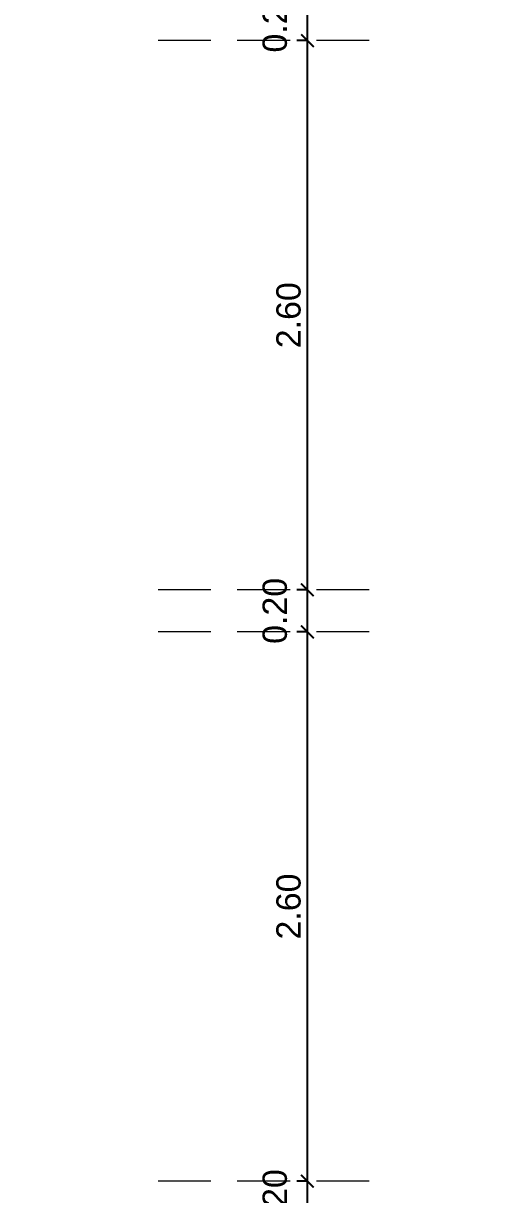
# Model space of a CAD drawing. Header units: feet. Extents: x -417 to 46, y -646 to -218.
# Drawn here: x -96.04 to -93.82, y -606.92 to -601.37 of the extents above; entities that cross this region are included whole.
import ezdxf

# ---------------------------------------------------------------- set-up
doc = ezdxf.new("R2010")
doc.units = ezdxf.units.FT
doc.header["$MEASUREMENT"] = 0
doc.linetypes.add('HIDDEN', pattern=[0.375, 0.25, -0.125])
doc.layers.add('DIM', color=10, linetype='Continuous')
for name, color, linetype, lineweight in [('DIM-COTAS', 1, 'Continuous', 5), ('TXT', 2, 'Continuous', 9), ('VUELOS', 8, 'HIDDEN', 0)]:
    doc.layers.add(name, color=color, linetype=linetype, lineweight=lineweight)
doc.styles.add('ads', font='trebuc.ttf', dxfattribs={"height": 0.14})
doc.styles.get("Standard").update_dxf_attribs({"font": 'arial.ttf', "height": 0.115})
doc.dimstyles.new('KEILY', dxfattribs={"dimtxt": 0.115, "dimasz": 0.06, "dimexe": 0.05, "dimexo": 0.2, "dimgap": 0.03, "dimtad": 1, "dimzin": 1, "dimdsep": 46, "dimtxsty": 'Standard', "dimblk": 'ARCHTICK', "dimcen": 2.5, "dimdle": 0.03, "dimclrd": 256, "dimclre": 256, "dimclrt": 7, "dimadec": 0, "dimazin": 0, "dimtfac": 1, "dimtmove": 2, "dimatfit": 3, "dimfxl": 0.2, "dimfxlon": 1, "dimtolj": 1, "dimtzin": 1, "dimarcsym": 0})

# ---------------------------------------------------------------- blocks, each defined once
blk = doc.blocks.new('_ArchTick')
at = {"layer": 'DIM-COTAS', "color": 0, "const_width": 0.15}
blk.add_lwpolyline([(-0.5, -0.5), (0.5, 0.5)], dxfattribs=at)
blk = doc.blocks.new('*D3121')
at = {"layer": 'Defpoints', "color": 0, "transparency": 16777216}
for p in [(-94.6954, -606.8551), (-94.5846, -606.8551), (-94.6954, -607.0551)]:
    blk.add_point(p, dxfattribs=at)
at = {"layer": 'DIM', "lineweight": -2, "transparency": 16777216}
for p, q in [((-94.6954, -607.0851), (-94.6954, -606.8251)), ((-94.6954, -606.8551), (-94.7454, -606.8551)), ((-94.6954, -607.0551), (-94.7454, -607.0551))]:
    blk.add_line(p, q, dxfattribs=at)
at = {"layer": 'DIM', "lineweight": -2, "transparency": 16777216, "xscale": 0.06, "yscale": 0.06, "zscale": 0.06}
for p, rotation in [((-94.6954, -606.8551), 90), ((-94.6954, -607.0551), 270)]:
    blk.add_blockref('_ArchTick', p, dxfattribs=dict(at, rotation=rotation))
at = {"layer": 'DIM', "color": 7, "transparency": 16777216, "insert": (-94.8491, -606.9551), "char_height": 0.115, "attachment_point": 5, "rotation": 90}
blk.add_mtext('\\A1;0.20', dxfattribs=at)
blk = doc.blocks.new('*D3122')
at = {"layer": 'Defpoints', "color": 0, "transparency": 16777216}
for p in [(-94.6954, -604.2551), (-94.6954, -604.2551), (-94.5846, -606.8551)]:
    blk.add_point(p, dxfattribs=at)
at = {"layer": 'DIM', "lineweight": -2, "transparency": 16777216}
for p, q in [((-94.6954, -606.8851), (-94.6954, -604.2251)), ((-94.6954, -604.2551), (-94.7454, -604.2551)), ((-94.6954, -606.8551), (-94.7454, -606.8551))]:
    blk.add_line(p, q, dxfattribs=at)
at = {"layer": 'DIM', "lineweight": -2, "transparency": 16777216, "xscale": 0.06, "yscale": 0.06, "zscale": 0.06}
for p, rotation in [((-94.6954, -604.2551), 90), ((-94.6954, -606.8551), 270)]:
    blk.add_blockref('_ArchTick', p, dxfattribs=dict(at, rotation=rotation))
at = {"layer": 'DIM', "color": 7, "transparency": 16777216, "insert": (-94.7841, -605.5551), "char_height": 0.115, "attachment_point": 5, "rotation": 90}
blk.add_mtext('\\A1;2.60', dxfattribs=at)
blk = doc.blocks.new('*D3123')
at = {"layer": 'Defpoints', "color": 0, "transparency": 16777216}
for p in [(-94.6954, -604.0551), (-94.6054, -604.0551), (-94.6954, -604.2551)]:
    blk.add_point(p, dxfattribs=at)
at = {"layer": 'DIM', "lineweight": -2, "transparency": 16777216}
for p, q in [((-94.6954, -604.0551), (-94.7454, -604.0551)), ((-94.6954, -604.2851), (-94.6954, -604.0251)), ((-94.6954, -604.2551), (-94.7454, -604.2551))]:
    blk.add_line(p, q, dxfattribs=at)
at = {"layer": 'DIM', "lineweight": -2, "transparency": 16777216, "xscale": 0.06, "yscale": 0.06, "zscale": 0.06}
for p, rotation in [((-94.6954, -604.0551), 90), ((-94.6954, -604.2551), 270)]:
    blk.add_blockref('_ArchTick', p, dxfattribs=dict(at, rotation=rotation))
at = {"layer": 'DIM', "color": 7, "transparency": 16777216, "insert": (-94.8491, -604.1551), "char_height": 0.115, "attachment_point": 5, "rotation": 90}
blk.add_mtext('\\A1;0.20', dxfattribs=at)
blk = doc.blocks.new('*D3124')
at = {"layer": 'Defpoints', "color": 0, "transparency": 16777216}
for p in [(-94.6954, -601.4551), (-94.6954, -601.4551), (-94.6054, -604.0551)]:
    blk.add_point(p, dxfattribs=at)
at = {"layer": 'DIM', "lineweight": -2, "transparency": 16777216}
for p, q in [((-94.6954, -601.4551), (-94.7454, -601.4551)), ((-94.6954, -604.0851), (-94.6954, -601.4251)), ((-94.6954, -604.0551), (-94.7454, -604.0551))]:
    blk.add_line(p, q, dxfattribs=at)
at = {"layer": 'DIM', "lineweight": -2, "transparency": 16777216, "xscale": 0.06, "yscale": 0.06, "zscale": 0.06}
for p, rotation in [((-94.6954, -601.4551), 90), ((-94.6954, -604.0551), 270)]:
    blk.add_blockref('_ArchTick', p, dxfattribs=dict(at, rotation=rotation))
at = {"layer": 'DIM', "color": 7, "transparency": 16777216, "insert": (-94.7841, -602.7551), "char_height": 0.115, "attachment_point": 5, "rotation": 90}
blk.add_mtext('\\A1;2.60', dxfattribs=at)
blk = doc.blocks.new('*D3125')
at = {"layer": 'Defpoints', "color": 0, "transparency": 16777216}
for p in [(-94.6954, -601.2551), (-94.5611, -601.2551), (-94.6954, -601.4551)]:
    blk.add_point(p, dxfattribs=at)
at = {"layer": 'DIM', "lineweight": -2, "transparency": 16777216}
for p, q in [((-94.6954, -601.4851), (-94.6954, -601.2251)), ((-94.6954, -601.2551), (-94.7454, -601.2551)), ((-94.6954, -601.4551), (-94.7454, -601.4551))]:
    blk.add_line(p, q, dxfattribs=at)
at = {"layer": 'DIM', "lineweight": -2, "transparency": 16777216, "xscale": 0.06, "yscale": 0.06, "zscale": 0.06}
for p, rotation in [((-94.6954, -601.2551), 90), ((-94.6954, -601.4551), 270)]:
    blk.add_blockref('_ArchTick', p, dxfattribs=dict(at, rotation=rotation))
at = {"layer": 'DIM', "color": 7, "transparency": 16777216, "insert": (-94.8491, -601.3551), "char_height": 0.115, "attachment_point": 5, "rotation": 90}
blk.add_mtext('\\A1;0.20', dxfattribs=at)
blk = doc.blocks.new('*D3110')
at = {"layer": 'Defpoints', "color": 0, "transparency": 16777216}
for p in [(-98.7949, -597.8551), (-94.7454, -597.8551), (-98.5395, -609.8551)]:
    blk.add_point(p, dxfattribs=at)
at = {"layer": 'DIM', "lineweight": -2, "transparency": 16777216}
for p, q in [((-98.5949, -597.8551), (-98.8449, -597.8551)), ((-98.7949, -609.8851), (-98.7949, -597.8251)), ((-98.7395, -609.8551), (-98.8449, -609.8551))]:
    blk.add_line(p, q, dxfattribs=at)
at = {"layer": 'DIM', "lineweight": -2, "transparency": 16777216, "xscale": 0.06, "yscale": 0.06, "zscale": 0.06}
for p, rotation in [((-98.7949, -597.8551), 90), ((-98.7949, -609.8551), 270)]:
    blk.add_blockref('_ArchTick', p, dxfattribs=dict(at, rotation=rotation))
at = {"layer": 'DIM', "color": 7, "transparency": 16777216, "insert": (-98.8836, -603.8551), "char_height": 0.115, "attachment_point": 5, "rotation": 90}
blk.add_mtext('\\A1;12.00', dxfattribs=at)

msp = doc.modelspace()

# ---------------------------------------------------------------- linework, layer by layer
at = {"layer": 'VUELOS'}
for p, q in [((-94.4023, -601.4551), (-95.4688, -601.4551)), ((-94.4023, -604.0551), (-95.4688, -604.0551)), ((-94.4023, -604.2551), (-95.4688, -604.2551)), ((-94.4023, -606.8551), (-95.4688, -606.8551))]:
    msp.add_line(p, q, dxfattribs=at)

# ---------------------------------------------------------------- texts
at = {"layer": 'TXT', "char_height": 0.1, "width": 2.688, "attachment_point": 2, "style": 'ads', "bg_fill": 2}
for insert in [(-93.1051, -603.8021), (-93.1051, -606.6021)]:
    msp.add_mtext('BAÑO', dxfattribs=dict(at, insert=insert))

# ---------------------------------------------------------------- dimensions: what is measured, and where the dimension line sits
at = {"layer": 'DIM'}
for base, p1, p2, picture, middle in [((-98.7949, -597.8551), (-98.5395, -609.8551), (-94.7454, -597.8551), '*D3110', (-98.8836, -603.8551)), ((-94.6954, -601.2551), (-94.6954, -601.4551), (-94.5611, -601.2551), '*D3125', (-94.8491, -601.3551)), ((-94.6954, -601.4551), (-94.6054, -604.0551), (-94.6954, -601.4551), '*D3124', (-94.7841, -602.7551)), ((-94.6954, -604.0551), (-94.6954, -604.2551), (-94.6054, -604.0551), '*D3123', (-94.8491, -604.1551)), ((-94.6954, -604.2551), (-94.5846, -606.8551), (-94.6954, -604.2551), '*D3122', (-94.7841, -605.5551)), ((-94.6954, -606.8551), (-94.6954, -607.0551), (-94.5846, -606.8551), '*D3121', (-94.8491, -606.9551))]:
    dim = msp.add_linear_dim(base=base, p1=p1, p2=p2, angle=90, dimstyle='KEILY', dxfattribs=at)
    dim.commit()
    dim.dimension.update_dxf_attribs({"geometry": picture, "text_midpoint": middle})

doc.saveas('drawing.dxf')
